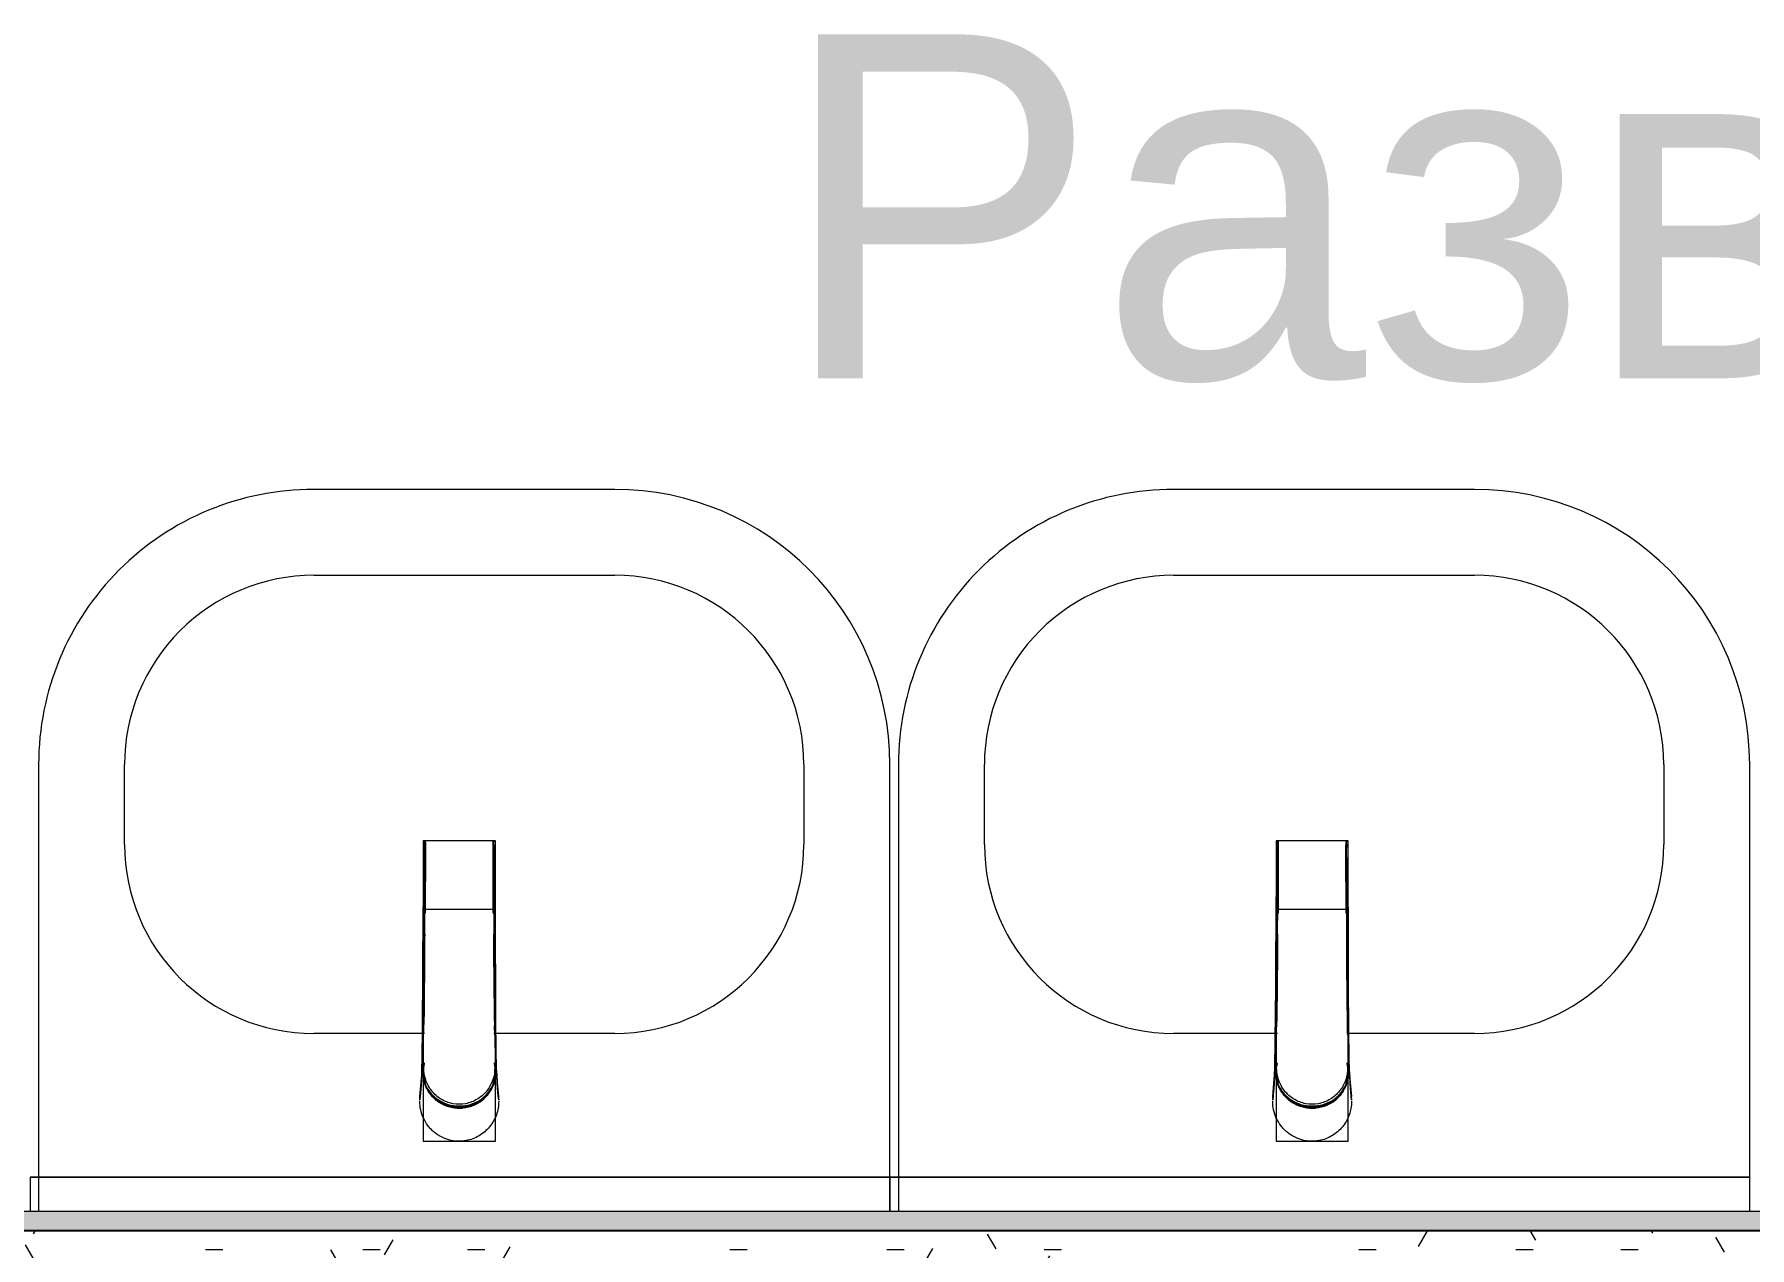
# Model space of a CAD drawing. Header units: millimetres. Extents: x 91786 to 132940, y -1987 to 10096.
# Drawn here: x 95912 to 96910, y 5640 to 6346 of the extents above; entities that cross this region are included whole.
import ezdxf

# ---------------------------------------------------------------- set-up
doc = ezdxf.new("R2010")
doc.units = ezdxf.units.MM
for name, color, linetype, lineweight in [('0-1', 7, 'Continuous', 9), ('G-ANNO-SYMB', 7, 'Continuous', 9), ('I-WALL', 7, 'Continuous', 9), ('P-SANR-FIXT', 7, 'Continuous', 9)]:
    doc.layers.add(name, color=color, linetype=linetype, lineweight=lineweight)
for name, color, linetype, lineweight, true_color in [('A-WALL-1', 7, 'Continuous', 25, 0x3c3c3c), ('A-WALL-FNSH-1', 7, 'Continuous', 13, 0x3c3c3c), ('I-FURN-4', 7, 'Continuous', 9, 0xf0f0f0)]:
    doc.layers.add(name, color=color, linetype=linetype, lineweight=lineweight, true_color=true_color)
doc.styles.add('Arial_1', font='arial.ttf', dxfattribs={"height": 200})

# ---------------------------------------------------------------- blocks, each defined once
blk = doc.blocks.new('зеркало круглое500д - 1_22а зеркало круглое d500-V4-План разверток пом_ 1_66_ Этаж 1')
at = {"layer": 'I-FURN-4'}
for p, q in [((-250, 0), (-250, -20)), ((250, -20), (250, 0)), ((-250, -20), (250, -20)), ((250, -20), (-250, -20))]:
    blk.add_line(p, q, dxfattribs=at)
blk = doc.blocks.new('Раковина Roca Debba 50x42 - гибкая подводка_ 640х550х165 PN6_3_ ХВ_ГВ накидная гайка BP DN15_ К-гл_кон_ П DN 50-V8-План разверток пом_ 1_66_ Этаж 1')
at = {"layer": 'P-SANR-FIXT'}
for p, q in [((-255, 0), (-255, -20)), ((240, -20), (240, 0)), ((-255, -20), (-255, -260)), ((240, -260), (240, -20)), ((-95, -103.56), (-20.68, -103.56)), ((19.55, -103.56), (80, -103.56)), ((-205, -260), (-205, -213.56)), ((190, -213.56), (190, -260)), ((80, -370), (-95, -370)), ((-95, -420), (80, -420))]:
    blk.add_line(p, q, dxfattribs=at)
for centre, radius, start, end in [((-95, -213.56), 110, 90, 180), ((80, -213.56), 110, 0, 90), ((-95, -260), 160, 180, 270), ((-95, -260), 110, 180, 270), ((80, -260), 160, 270, 0), ((80, -260), 110, 270, 0)]:
    blk.add_arc(centre, radius, start, end, dxfattribs=at)
blk = doc.blocks.new('Раковина Roca Debba 50x42 - гибкая подводка_ 640х550х165 PN6_3_ ХВ_ГВ накидная гайка BP DN15_ К-гл_кон_ П DN 50-V9-План разверток пом_ 1_66_ Этаж 1')
at = {"layer": 'P-SANR-FIXT'}
for p, q in [((-255, 0), (-255, -20)), ((240, -20), (240, 0)), ((-255, -20), (-255, -260)), ((240, -260), (240, -20)), ((-95, -103.56), (-24.71, -103.56)), ((15.52, -103.56), (80, -103.56)), ((-205, -260), (-205, -213.56)), ((190, -213.56), (190, -260)), ((80, -370), (-95, -370)), ((-95, -420), (80, -420))]:
    blk.add_line(p, q, dxfattribs=at)
for centre, radius, start, end in [((-95, -213.56), 110, 90, 180), ((80, -213.56), 110, 0, 90), ((-95, -260), 160, 180, 270), ((-95, -260), 110, 180, 270), ((80, -260), 160, 270, 0), ((80, -260), 110, 270, 0)]:
    blk.add_arc(centre, radius, start, end, dxfattribs=at)
blk = doc.blocks.new('смеситель для раковины - Default-V12-План разверток пом_ 1_66_ Этаж 1')
at = {"layer": '0-1'}
for p, q in [((19.75, 151.64), (-19.75, 151.64)), ((-20.34, 109.99), (-20.4, 97.39)), ((19.82, 111.85), (-19.82, 111.85)), ((20.41, 97.39), (20.35, 109.99)), ((-22.83, 3.02), (-21.83, 15.59)), ((-20.75, 17.22), (-20.75, 16.69)), ((20.75, 16.69), (20.75, 17.22))]:
    blk.add_line(p, q, dxfattribs=at)
at = {"layer": '0-1', "flags": 128}
for points in [[(-19.75, 151.64), (-19.99, 151.64), (-20.18, 151.6), (-20.33, 151.54), (-20.44, 151.46), (-20.53, 151.37), (-20.59, 151.29), (-20.64, 151.21), (-20.68, 151.14), (-20.7, 151.07), (-20.72, 151.01), (-20.73, 150.96), (-20.75, 150.87), (-20.78, 150.55), (-20.81, 149.73), (-20.83, 148.73), (-20.85, 147.7), (-20.86, 146.71), (-20.87, 145.34), (-21.08, 93.15)], [(19.75, 151.64), (20, 151.63), (20.2, 151.58), (20.36, 151.51), (20.47, 151.43), (20.56, 151.35), (20.62, 151.27), (20.67, 151.19), (20.7, 151.12), (20.73, 151.06), (20.74, 151.01), (20.76, 150.96), (20.76, 150.92), (20.75, 150.62)], [(-19.81, 111.85), (-19.9, 111.84), (-19.99, 111.81), (-20.06, 111.78), (-20.11, 111.75), (-20.2, 111.66), (-20.25, 111.59), (-20.28, 111.53), (-20.3, 111.48), (-20.31, 111.44), (-20.31, 111.42), (-20.32, 111.38), (-20.32, 111.29), (-20.33, 111.17), (-20.33, 111.02), (-20.34, 110.8), (-20.34, 110.61), (-20.34, 110.3), (-20.34, 109.99)], [(12.14, -0.14), (14.4, 1.67), (18.06, 6.12), (20.43, 11.54), (21.15, 17.17), (21.17, 36.18), (21.12, 56.03), (21.01, 111.36)], [(19.82, 111.85), (19.93, 111.83), (20.01, 111.81), (20.08, 111.77), (20.18, 111.7), (20.24, 111.62), (20.27, 111.56), (20.29, 111.51), (20.3, 111.47), (20.31, 111.44), (20.32, 111.42), (20.32, 111.34), (20.33, 111.14), (20.34, 110.95), (20.34, 110.74), (20.35, 110.37), (20.35, 109.99)], [(-18.89, 7.61), (-20.04, 10.3), (-20.77, 13.05), (-21.14, 18.56), (-21.11, 48.65), (-21.08, 93.15)], [(-21.83, 15.56), (-21.7, 19.73), (-21.59, 24.38), (-21.48, 30.76), (-21.4, 37.09), (-21.29, 49.37), (-21.19, 68.79), (-21.1, 88.01)], [(21.82, 15.59), (22.06, 11.21), (22.83, 3.02)]]:
    blk.add_lwpolyline(points, dxfattribs=at)
at = {"layer": 'P-SANR-FIXT'}
for p, q in [((21.01, 151.64), (-20.99, 151.64)), ((-20.99, 151.64), (-20.99, -23)), ((21.01, -23), (21.01, 151.64)), ((-19.68, 144.03), (-19.81, 111.68)), ((19.82, 111.68), (19.68, 144.03)), ((-20.42, 21.96), (-20.82, 19.82)), ((20.83, 19.82), (20.43, 21.96)), ((-20.98, 19.85), (-20.82, 19.82)), ((19.41, 12.86), (20.41, 11.12)), ((20.98, 19.85), (20.83, 19.82)), ((20.9, 18.53), (20.83, 19.82)), ((20.9, 18.38), (21.1, 18.44)), ((22.54, 4.96), (22.94, 0.86)), ((-0.59, -2.76), (0.58, -2.76)), ((-20.99, -23), (21.01, -23))]:
    blk.add_line(p, q, dxfattribs=at)
at = {"layer": 'P-SANR-FIXT', "flags": 128}
for points in [[(-21.11, 16.92), (-21.1, 42.16), (-20.99, 67.56), (-20.78, 118.35), (-20.68, 143.74), (-20.7, 149.39), (-20.8, 150.16), (-20.87, 145.27), (-20.89, 138.92), (-21.1, 88.09)], [(21.11, 88.09), (20.9, 138.92), (20.87, 145.27), (20.8, 150.16), (20.71, 149.39), (20.68, 143.74), (20.79, 118.35), (21, 67.56), (21.1, 42.16), (21.12, 16.92)], [(-20.1, 88.13), (-20.06, 99.55), (-20.01, 110.98), (-19.96, 122.4), (-19.92, 133.82), (-19.87, 145.25)], [(19.87, 145.25), (19.9, 138.9), (19.92, 132.55), (19.95, 126.21), (19.98, 119.86), (20, 113.52), (20.03, 107.17), (20.05, 100.82), (20.08, 94.48), (20.11, 88.13)], [(-21.09, 18.58), (-21.08, 18.58), (-21.07, 18.58), (-21.04, 18.57), (-21.01, 18.56), (-20.98, 18.53), (-20.94, 18.5), (-20.89, 18.48)], [(-21.09, 18.44), (-21.09, 18.03), (-21.09, 17.61), (-21.08, 17.2), (-21.08, 16.78), (-21.08, 16.37)], [(-20.82, 19.82), (-20.86, 19.17), (-20.89, 18.53)], [(21.08, 16.37), (21.08, 16.78), (21.09, 17.2), (21.09, 17.61), (21.09, 18.03), (21.1, 18.44)], [(22.94, 0.86), (22.72, 3.2), (22.5, 5.56), (22.28, 7.91), (22.06, 10.76), (21.84, 15.17)], [(-15.91, 4.11), (-13.11, 1.63), (-9.8, -0.36), (-6.06, -1.76), (-2.05, -2.49), (2.05, -2.49), (6.06, -1.76), (9.8, -0.36), (11.15, 0.35)], [(11.47, 0.54), (13.12, 1.63), (15.91, 4.11)], [(0.57, -3.91), (0.35, -3.92), (0.12, -3.92), (-0.11, -3.92), (-0.35, -3.92), (-0.57, -3.91)]]:
    blk.add_lwpolyline(points, dxfattribs=at)
at = {"layer": 'P-SANR-FIXT'}
for centre, major_axis, ratio, start_param, end_param in [((-19.79, 109.7), (-0.5, 0.002), 0.095846, 0.017294, 1.571164), ((19.8, 109.7), (0.5, 0.002), 0.095848, 4.711795, 6.265892), ((0, 17.22), (20.75, 0), 0.98634, 3.063722, 3.141593), ((0, 17.22), (20.75, 0), 0.98634, 3.141593, 3.441377), ((0, 16.69), (20.75, 0), 0.98634, 3.141593, 3.372062), ((0, 17.22), (-20.75, 0), 0.98634, 2.841808, 3.141593), ((0, 16.69), (20.75, 0), 0.98634, 6.052716, 6.283185), ((0, 17.22), (20.75, 0), 0.98634, 0, 0.077871), ((0, 16.69), (20.75, 0), 0.98634, 3.571127, 3.769911), ((0, 17.22), (20.75, 0), 0.98634, 3.613983, 5.358408), ((0, 16.69), (20.75, 0), 0.98634, 3.994763, 4.083653), ((0, 16.69), (20.75, 0), 0.98634, 5.376246, 5.846752), ((0, 17.22), (20.75, 0), 0.98634, 5.499139, 5.804813), ((0, 16.69), (20.75, 0), 0.98634, 4.276566, 4.807479), ((0, 16.69), (20.75, 0), 0.98634, 4.9338, 5.10736)]:
    blk.add_ellipse(centre, major_axis=major_axis, ratio=ratio, start_param=start_param, end_param=end_param, dxfattribs=at)
for points, knots in [([(-19.87, 145.25), (-19.87, 145.98), (-19.86, 147.42), (-19.84, 149.31), (-19.81, 150.73), (-19.78, 151.49), (-19.76, 151.64), (-19.75, 151.64)], [0, 0, 0, 0, 0.1, 0.2, 0.3, 0.4, 0.4725859, 0.4725859, 0.4725859, 0.4725859]), ([(-19.75, 151.64), (-19.75, 151.64), (-19.74, 151.6), (-19.71, 151.19), (-19.7, 150.02), (-19.68, 148.31), (-19.68, 146.25), (-19.68, 144.76), (-19.68, 144.03)], [0.4728347, 0.4728347, 0.4728347, 0.4728347, 0.5, 0.6, 0.7, 0.8, 0.9, 1, 1, 1, 1]), ([(19.68, 144.03), (19.68, 144.76), (19.68, 146.25), (19.69, 148.31), (19.7, 150.02), (19.71, 151.19), (19.73, 151.6), (19.75, 151.64), (19.75, 151.64)], [0, 0, 0, 0, 0.1, 0.2, 0.3, 0.4, 0.5, 0.5274121, 0.5274121, 0.5274121, 0.5274121]), ([(19.75, 151.64), (19.76, 151.64), (19.77, 151.49), (19.81, 150.73), (19.84, 149.31), (19.86, 147.42), (19.87, 145.98), (19.87, 145.25)], [0.5275209, 0.5275209, 0.5275209, 0.5275209, 0.6, 0.7, 0.8, 0.9, 1, 1, 1, 1]), ([(-19.82, 111.84), (-19.81, 111.84), (-19.8, 111.7), (-19.79, 110.93), (-19.79, 110.07), (-19.79, 109.65)], [0.4695548, 0.4695548, 0.4695548, 0.4695548, 0.6, 0.8, 1, 1, 1, 1]), ([(19.8, 109.65), (19.79, 110.07), (19.79, 110.93), (19.8, 111.7), (19.81, 111.84), (19.82, 111.84)], [0, 0, 0, 0, 0.2, 0.4, 0.5304748, 0.5304748, 0.5304748, 0.5304748]), ([(-20.4, 97.39), (-20.43, 91.15), (-20.48, 81.85), (-20.57, 69.67), (-20.65, 59.98), (-20.72, 52.6), (-20.78, 47.39), (-20.81, 45.24), (-20.83, 43.53), (-20.85, 41.84), (-20.88, 39.76), (-20.91, 37.68), (-20.93, 36.21), (-20.94, 35.36), (-20.96, 34.1), (-20.98, 32.64), (-21, 30.96), (-21.02, 29.67), (-21.03, 28.58), (-21.04, 27.69), (-21.04, 26.78), (-21.05, 25.64), (-21.07, 22.85), (-21.09, 20.44), (-21.09, 18.44)], [0, 0, 0, 0, 0.222222, 0.333333, 0.444444, 0.583333, 0.618056, 0.652778, 0.670139, 0.6875, 0.722222, 0.756944, 0.774306, 0.782986, 0.791667, 0.826389, 0.84375, 0.861111, 0.878472, 0.887153, 0.895833, 0.913194, 0.930556, 1, 1, 1, 1]), ([(-20.53, 43.61), (-20.51, 44.1), (-20.49, 44.9), (-20.46, 45.88), (-20.44, 46.54), (-20.4, 47.05), (-20.37, 47.55), (-20.34, 48.21), (-20.29, 49.32), (-20.26, 50.84), (-20.27, 52.69), (-20.28, 54.77), (-20.25, 57.12), (-20.2, 60.47), (-20.11, 67), (-20.02, 78.44), (-19.92, 90.5), (-19.9, 97.43)], [0.3665203, 0.3665203, 0.3665203, 0.3665203, 0.3928571, 0.4107143, 0.4196429, 0.4285714, 0.4375, 0.4464286, 0.4642857, 0.5, 0.5357143, 0.5714286, 0.6071429, 0.6428571, 0.7142857, 0.8571429, 1, 1, 1, 1]), ([(19.91, 97.43), (19.92, 90.5), (20.03, 78.43), (20.12, 66.89), (20.21, 60.34), (20.25, 56.99), (20.28, 54.63), (20.28, 52.56), (20.29, 50.71), (20.32, 49.19), (20.36, 48.08), (20.39, 47.43), (20.41, 46.92), (20.43, 46.42), (20.44, 45.76), (20.43, 44.62), (20.38, 43.01), (20.4, 41.31), (20.48, 40.01), (20.54, 39.24), (20.57, 38.84), (20.59, 38.64)], [0, 0, 0, 0, 0.1428571, 0.2857143, 0.3571429, 0.3928571, 0.4285714, 0.4642857, 0.5, 0.5357143, 0.5535714, 0.5625, 0.5714286, 0.5803571, 0.5892857, 0.6071429, 0.6428571, 0.6785714, 0.6964286, 0.7053571, 0.7142857, 0.7142857, 0.7142857, 0.7142857]), ([(21.1, 18.44), (21.1, 19.24), (21.09, 20.82), (21.08, 23.12), (21.06, 25), (21.05, 26.47), (21.04, 27.56), (21.03, 28.63), (21.02, 30.02), (20.99, 31.72), (20.97, 33.39), (20.95, 34.57), (20.95, 35.24), (20.94, 35.75), (20.93, 36.25), (20.92, 36.92), (20.91, 38.1), (20.89, 39.76), (20.86, 41.43), (20.85, 42.77), (20.83, 44.13), (20.81, 45.84), (20.77, 48.6), (20.72, 53.5), (20.64, 60.73), (20.58, 68.92), (20.52, 76.52), (20.46, 85.73), (20.43, 92.71), (20.41, 97.39)], [0, 0, 0, 0, 0.027778, 0.055556, 0.083333, 0.097222, 0.111111, 0.125, 0.138889, 0.166667, 0.194444, 0.208333, 0.215278, 0.222222, 0.229167, 0.236111, 0.25, 0.277778, 0.305556, 0.319444, 0.333333, 0.361111, 0.388889, 0.444444, 0.555556, 0.666667, 0.75, 0.833333, 1, 1, 1, 1]), ([(-21.1, 88.09), (-21.11, 85.73), (-21.12, 82.19), (-21.14, 77.47), (-21.16, 73.93), (-21.17, 70.39), (-21.18, 66.83), (-21.2, 63.88), (-21.21, 61.54), (-21.22, 59.78), (-21.23, 58.03), (-21.24, 55.69), (-21.26, 52.78), (-21.28, 49.31), (-21.31, 45.95), (-21.34, 42.65), (-21.37, 39.38), (-21.4, 36.21), (-21.45, 32.23), (-21.53, 27.55), (-21.65, 20.91), (-21.76, 17.18), (-21.84, 15.17)], [0, 0, 0, 0, 0.083333, 0.125, 0.166667, 0.208333, 0.25, 0.291667, 0.3125, 0.333333, 0.354167, 0.375, 0.416667, 0.458333, 0.5, 0.541667, 0.583333, 0.625, 0.666667, 0.75, 0.833333, 1, 1, 1, 1]), ([(20.1, 88.13), (20.15, 88.21), (20.24, 88.29), (20.38, 88.23), (20.49, 88.04), (20.59, 87.78), (20.68, 87.52), (20.75, 87.28), (20.82, 87.1), (20.88, 86.96), (20.92, 86.81), (20.94, 86.74)], [0, 0, 0, 0, 0.1, 0.19375, 0.25, 0.3, 0.35, 0.4, 0.45, 0.525, 0.575, 0.575, 0.575, 0.575]), ([(21.84, 15.17), (21.79, 16.45), (21.7, 19.44), (21.59, 24.24), (21.52, 28.21), (21.48, 30.59), (21.46, 32.41), (21.43, 34.13), (21.41, 35.81), (21.39, 37.32), (21.38, 38.67), (21.37, 39.8), (21.36, 40.97), (21.34, 42.56), (21.32, 44.65), (21.3, 47.53), (21.27, 50.91), (21.25, 55.13), (21.22, 59.99), (21.2, 65.07), (21.18, 69.92), (21.16, 74.48), (21.13, 80.6), (21.12, 85.1), (21.11, 88.09)], [0, 0, 0, 0, 0.142857, 0.285714, 0.357143, 0.392857, 0.428571, 0.464286, 0.5, 0.535714, 0.553571, 0.571429, 0.589286, 0.607143, 0.642857, 0.678571, 0.714286, 0.75, 0.785714, 0.821429, 0.857143, 0.892857, 0.928571, 1, 1, 1, 1]), ([(-20.98, 19.85), (-20.97, 20.55), (-20.95, 21.92), (-20.9, 23.94), (-20.88, 25.63), (-20.87, 26.85), (-20.87, 27.56), (-20.87, 28.1), (-20.88, 28.66), (-20.9, 29.44), (-20.96, 30.88), (-21.05, 33.14), (-21.04, 35.54), (-20.95, 37.4), (-20.86, 38.48), (-20.79, 39.28), (-20.72, 40.07), (-20.67, 40.72), (-20.64, 41.17), (-20.64, 41.25)], [0, 0, 0, 0, 0.0357143, 0.0714286, 0.1071429, 0.125, 0.1339286, 0.1428571, 0.1517857, 0.1607143, 0.1785714, 0.2142857, 0.25, 0.2678571, 0.2857143, 0.2946429, 0.3035714, 0.3214286, 0.3257253, 0.3257253, 0.3257253, 0.3257253]), ([(20.89, 33.88), (20.9, 33.64), (20.92, 32.46), (20.91, 30.87), (20.88, 29.22), (20.87, 28.26), (20.88, 27.54), (20.89, 26.83), (20.9, 25.61), (20.93, 23.91), (20.96, 21.9), (20.98, 20.54), (20.98, 19.85)], [0.7766981, 0.7766981, 0.7766981, 0.7766981, 0.7857143, 0.8214286, 0.8392857, 0.8571429, 0.8660714, 0.875, 0.8928571, 0.9285714, 0.9642857, 1, 1, 1, 1]), ([(-21.84, 15.17), (-21.9, 13.9), (-21.99, 12.13), (-22.11, 10.1), (-22.2, 8.71), (-22.29, 7.55), (-22.38, 6.59), (-22.48, 5.72), (-22.57, 4.79), (-22.66, 3.79), (-22.78, 2.49), (-22.87, 1.51), (-22.93, 0.86)], [0, 0, 0, 0, 0.166667, 0.25, 0.333333, 0.416667, 0.5, 0.583333, 0.666667, 0.75, 0.833333, 1, 1, 1, 1]), ([(-0.57, -3.91), (-1.64, -3.88), (-3.79, -3.66), (-6.99, -2.84), (-10, -1.54), (-12.76, 0.19), (-15.19, 2.33), (-17.27, 4.8), (-18.68, 7.09), (-19.58, 9.05), (-20.14, 10.57), (-20.58, 12.14), (-21, 14.26), (-21.12, 15.87), (-21.11, 16.92)], [0, 0, 0, 0, 0.1, 0.2, 0.3, 0.4, 0.5, 0.6, 0.7, 0.75, 0.8, 0.85, 0.9, 1, 1, 1, 1]), ([(-20.98, 19.85), (-21.01, 19.71), (-21.04, 19.49), (-21.07, 19.2), (-21.08, 18.92), (-21.09, 18.7), (-21.09, 18.56)], [0, 0, 0, 0, 0.333333, 0.5, 0.666667, 1, 1, 1, 1]), ([(-21.08, 16.37), (-21.06, 14.26), (-20.45, 11.07), (-18.75, 7.65), (-17.51, 5.81), (-16.45, 4.49), (-15.24, 3.24), (-13.91, 2.08), (-12.46, 1.02), (-10.9, 0.08), (-9.25, -0.75), (-6.91, -1.67), (-3.84, -2.45), (0, -2.77), (3.84, -2.45), (6.92, -1.67), (8.96, -0.86), (10.08, -0.33), (10.89, 0.09), (11.68, 0.55), (12.69, 1.18), (13.89, 2.04), (14.99, 2.99), (15.83, 3.83), (16.43, 4.49), (17.01, 5.2), (17.75, 6.22), (18.59, 7.58), (19.28, 8.99), (19.68, 9.94), (19.88, 10.47), (20.02, 10.86), (20.16, 11.24), (20.32, 11.74), (20.57, 12.6), (20.83, 13.79), (21.02, 15.14), (21.07, 15.97), (21.08, 16.37)], [0, 0, 0, 0, 0.111111, 0.166667, 0.194444, 0.222222, 0.25, 0.277778, 0.305556, 0.333333, 0.361111, 0.388889, 0.444444, 0.5, 0.555556, 0.611111, 0.638889, 0.652778, 0.666667, 0.680556, 0.694444, 0.722222, 0.75, 0.763889, 0.777778, 0.791667, 0.805556, 0.833333, 0.861111, 0.875, 0.881944, 0.888889, 0.895833, 0.902778, 0.916667, 0.944444, 0.972222, 1, 1, 1, 1]), ([(-20.79, 14.62), (-20.74, 14.12), (-20.56, 12.86), (-20.22, 11.62), (-19.97, 10.89)], [0, 0, 0, 0, 0.4, 1, 1, 1, 1]), ([(-19.97, 10.89), (-19.61, 9.8), (-18.54, 7.41), (-16.95, 5.23), (-15.91, 4.11)], [0, 0, 0, 0, 0.444444, 1, 1, 1, 1]), ([(21.11, 16.92), (21.11, 15.87), (20.95, 13.73), (20.2, 10.56), (18.96, 7.55), (16.7, 3.87), (12.93, 0.01), (7.07, -3.08), (2.7, -3.85), (0.57, -3.91)], [0, 0, 0, 0, 0.1, 0.2, 0.3, 0.4, 0.6, 0.8, 1, 1, 1, 1]), ([(15.91, 4.11), (16.75, 5.01), (18.4, 7.16), (19.52, 9.53), (19.98, 10.88)], [0, 0, 0, 0, 0.444444, 1, 1, 1, 1]), ([(19.98, 10.88), (20.16, 11.43), (20.52, 12.66), (20.72, 13.92), (20.79, 14.62)], [0, 0, 0, 0, 0.444444, 1, 1, 1, 1]), ([(4.01, -22.64), (3.19, -22.79), (1.54, -22.99), (-1.88, -23.03), (-5.96, -22.39), (-10, -20.8), (-12.81, -19.1), (-14.83, -17.55), (-16.68, -15.79), (-18.8, -13.28), (-21.89, -8.06), (-22.92, -3.23), (-22.94, 0.26)], [0.4444444, 0.4444444, 0.4444444, 0.4444444, 0.4791667, 0.5138889, 0.5833333, 0.6527778, 0.6875, 0.7222222, 0.7569444, 0.7916667, 0.8611111, 1, 1, 1, 1]), ([(22.94, 0.26), (22.92, -2.53), (22.27, -6.44), (20, -11.37), (17.73, -14.71), (14.88, -17.59), (11.61, -19.96), (7.94, -21.67), (5.33, -22.4), (4.01, -22.64)], [0, 0, 0, 0, 0.1111111, 0.1666667, 0.2222222, 0.2777778, 0.3333333, 0.3888889, 0.4444444, 0.4444444, 0.4444444, 0.4444444]), ([(-0.58, -3.91), (-0.57, -3.88), (-0.56, -3.75), (-0.56, -3.45), (-0.56, -3.14), (-0.58, -2.9), (-0.59, -2.76)], [0, 0, 0, 0, 0.363636, 0.545455, 0.727273, 1, 1, 1, 1]), ([(0.58, -3.91), (0.6, -3.88), (0.62, -3.75), (0.62, -3.45), (0.61, -3.14), (0.6, -2.9), (0.58, -2.76)], [0, 0, 0, 0, 0.363636, 0.545455, 0.727273, 1, 1, 1, 1])]:
    blk.add_open_spline(points, degree=3, knots=knots, dxfattribs=at)
for points in [[(-19.82, 111.8), (-19.82, 111.83), (-19.82, 111.85), (-19.82, 111.84)], [(19.82, 111.84), (19.82, 111.85), (19.82, 111.83), (19.82, 111.8)], [(-20.1, 88.13), (-20.37, 88.17), (-20.62, 88.18), (-20.81, 88.18)], [(-20.05, 85.73), (-20.07, 86.53), (-20.09, 87.33), (-20.1, 88.13)], [(20.11, 88.13), (20.1, 87.34), (20.08, 86.54), (20.05, 85.74)], [(-21.22, 19.52), (-20.96, 20.47), (-20.63, 21.4), (-20.22, 22.31)], [(-20.44, 22.54), (-20.68, 21.66), (-20.86, 20.76), (-20.98, 19.85)], [(20.22, 22.31), (21.23, 20.06), (21.8, 17.63), (21.84, 15.17)], [(20.98, 19.85), (20.86, 20.76), (20.68, 21.66), (20.44, 22.53)], [(-21.84, 15.17), (-21.82, 16.36), (-21.68, 17.55), (-21.42, 18.71)], [(-20.89, 18.38), (-20.99, 18.37), (-21.09, 18.42), (-21.09, 18.48)], [(-20.89, 18.33), (-20.88, 17.71), (-20.88, 16.47), (-20.84, 15.24), (-20.79, 14.62)], [(20.71, 19.9), (20.72, 17.45), (19.91, 12.55), (16.34, 6.01), (10.74, 1.06), (3.75, -1.63), (-3.75, -1.63), (-10.74, 1.06), (-16.34, 6.01), (-19.91, 12.55), (-20.71, 17.45), (-20.7, 19.9)], [(-20.42, 11.11), (-20.11, 11.71), (-19.78, 12.29), (-19.42, 12.86)], [(20.79, 14.62), (20.85, 15.25), (20.89, 16.5), (20.88, 17.75), (20.9, 18.38)], [(21.1, 18.54), (21.09, 18.52), (21, 18.51), (20.9, 18.53)], [(21.1, 18.49), (21.1, 18.56), (21.09, 18.72), (21.09, 18.94), (21.07, 19.17), (21.06, 19.4), (21.03, 19.63), (21, 19.78), (20.99, 19.85)], [(-22.93, 0.86), (-22.94, 2.22), (-22.81, 3.58), (-22.56, 4.92)], [(-3.04, -2.55), (-2.24, -2.67), (-1.42, -2.74), (-0.59, -2.76)]]:
    blk.add_open_spline(points, degree=3, dxfattribs=at)
blk = doc.blocks.new('смеситель для раковины - Default-V13-План разверток пом_ 1_66_ Этаж 1')
at = {"layer": '0-1'}
for p, q in [((19.75, 151.64), (-19.75, 151.64)), ((-20.34, 109.99), (-20.4, 97.39)), ((19.82, 111.85), (-19.82, 111.85)), ((20.41, 97.39), (20.35, 109.99)), ((-22.83, 3.02), (-21.83, 15.59)), ((-20.75, 17.22), (-20.75, 16.69)), ((20.75, 16.69), (20.75, 17.22))]:
    blk.add_line(p, q, dxfattribs=at)
at = {"layer": '0-1', "flags": 128}
for points in [[(-19.75, 151.64), (-19.99, 151.64), (-20.18, 151.6), (-20.33, 151.54), (-20.44, 151.46), (-20.53, 151.37), (-20.59, 151.29), (-20.64, 151.21), (-20.68, 151.14), (-20.7, 151.07), (-20.72, 151.01), (-20.73, 150.96), (-20.75, 150.87), (-20.78, 150.55), (-20.81, 149.73), (-20.83, 148.73), (-20.85, 147.7), (-20.86, 146.71), (-20.87, 145.34), (-21.08, 93.15)], [(19.75, 151.64), (20, 151.63), (20.2, 151.58), (20.36, 151.51), (20.47, 151.43), (20.56, 151.35), (20.62, 151.27), (20.67, 151.19), (20.7, 151.12), (20.73, 151.06), (20.74, 151.01), (20.76, 150.96), (20.76, 150.92), (20.75, 150.62)], [(-19.81, 111.85), (-19.9, 111.84), (-19.99, 111.81), (-20.06, 111.78), (-20.11, 111.75), (-20.2, 111.66), (-20.25, 111.59), (-20.28, 111.53), (-20.3, 111.48), (-20.31, 111.44), (-20.31, 111.42), (-20.32, 111.38), (-20.32, 111.29), (-20.33, 111.17), (-20.33, 111.02), (-20.34, 110.8), (-20.34, 110.61), (-20.34, 110.3), (-20.34, 109.99)], [(12.14, -0.14), (14.4, 1.67), (18.06, 6.12), (20.43, 11.54), (21.15, 17.17), (21.17, 36.18), (21.12, 56.03), (21.01, 111.36)], [(19.82, 111.85), (19.93, 111.83), (20.01, 111.81), (20.08, 111.77), (20.18, 111.7), (20.24, 111.62), (20.27, 111.56), (20.29, 111.51), (20.3, 111.47), (20.31, 111.44), (20.32, 111.42), (20.32, 111.34), (20.33, 111.14), (20.34, 110.95), (20.34, 110.74), (20.35, 110.37), (20.35, 109.99)], [(-18.89, 7.61), (-20.04, 10.3), (-20.77, 13.05), (-21.14, 18.56), (-21.11, 48.65), (-21.08, 93.15)], [(-21.83, 15.56), (-21.7, 19.73), (-21.59, 24.38), (-21.48, 30.76), (-21.4, 37.09), (-21.29, 49.37), (-21.19, 68.79), (-21.1, 88.01)], [(21.82, 15.59), (22.06, 11.21), (22.83, 3.02)]]:
    blk.add_lwpolyline(points, dxfattribs=at)
at = {"layer": 'P-SANR-FIXT'}
for p, q in [((21.01, 151.64), (-20.99, 151.64)), ((-20.99, 151.64), (-20.99, -23)), ((21.01, -23), (21.01, 151.64)), ((-19.68, 144.03), (-19.81, 111.68)), ((19.82, 111.68), (19.68, 144.03)), ((-20.42, 21.96), (-20.82, 19.82)), ((20.83, 19.82), (20.43, 21.96)), ((-20.98, 19.85), (-20.82, 19.82)), ((19.41, 12.86), (20.41, 11.12)), ((20.98, 19.85), (20.83, 19.82)), ((20.9, 18.53), (20.83, 19.82)), ((20.9, 18.38), (21.1, 18.44)), ((22.54, 4.96), (22.94, 0.86)), ((-0.59, -2.76), (0.58, -2.76)), ((-20.99, -23), (21.01, -23))]:
    blk.add_line(p, q, dxfattribs=at)
at = {"layer": 'P-SANR-FIXT', "flags": 128}
for points in [[(-21.11, 16.92), (-21.1, 42.16), (-20.99, 67.56), (-20.78, 118.35), (-20.68, 143.74), (-20.7, 149.39), (-20.8, 150.16), (-20.87, 145.27), (-20.89, 138.92), (-21.1, 88.09)], [(21.11, 88.09), (20.9, 138.92), (20.87, 145.27), (20.8, 150.16), (20.71, 149.39), (20.68, 143.74), (20.79, 118.35), (21, 67.56), (21.1, 42.16), (21.12, 16.92)], [(-20.1, 88.13), (-20.06, 99.55), (-20.01, 110.98), (-19.96, 122.4), (-19.92, 133.82), (-19.87, 145.25)], [(19.87, 145.25), (19.9, 138.9), (19.92, 132.55), (19.95, 126.21), (19.98, 119.86), (20, 113.52), (20.03, 107.17), (20.05, 100.82), (20.08, 94.48), (20.11, 88.13)], [(-21.09, 18.58), (-21.08, 18.58), (-21.07, 18.58), (-21.04, 18.57), (-21.01, 18.56), (-20.98, 18.53), (-20.94, 18.5), (-20.89, 18.48)], [(-21.09, 18.44), (-21.09, 18.03), (-21.09, 17.61), (-21.08, 17.2), (-21.08, 16.78), (-21.08, 16.37)], [(-20.82, 19.82), (-20.86, 19.17), (-20.89, 18.53)], [(21.08, 16.37), (21.08, 16.78), (21.09, 17.2), (21.09, 17.61), (21.09, 18.03), (21.1, 18.44)], [(22.94, 0.86), (22.72, 3.2), (22.5, 5.56), (22.28, 7.91), (22.06, 10.76), (21.84, 15.17)], [(-15.91, 4.11), (-13.11, 1.63), (-9.8, -0.36), (-6.06, -1.76), (-2.05, -2.49), (2.05, -2.49), (6.06, -1.76), (9.8, -0.36), (11.15, 0.35)], [(11.47, 0.54), (13.12, 1.63), (15.91, 4.11)], [(0.57, -3.91), (0.35, -3.92), (0.12, -3.92), (-0.11, -3.92), (-0.35, -3.92), (-0.57, -3.91)]]:
    blk.add_lwpolyline(points, dxfattribs=at)
at = {"layer": 'P-SANR-FIXT'}
for centre, major_axis, ratio, start_param, end_param in [((-19.79, 109.7), (-0.5, 0.002), 0.095846, 0.017294, 1.571164), ((19.8, 109.7), (0.5, 0.002), 0.095848, 4.711795, 6.265892), ((0, 17.22), (20.75, 0), 0.98634, 3.063722, 3.141593), ((0, 17.22), (20.75, 0), 0.98634, 3.141593, 3.441377), ((0, 16.69), (20.75, 0), 0.98634, 3.141593, 3.372062), ((0, 17.22), (-20.75, 0), 0.98634, 2.841808, 3.141593), ((0, 16.69), (20.75, 0), 0.98634, 6.052716, 6.283185), ((0, 17.22), (20.75, 0), 0.98634, 0, 0.077871), ((0, 16.69), (20.75, 0), 0.98634, 3.571127, 3.769911), ((0, 17.22), (20.75, 0), 0.98634, 3.658938, 5.358408), ((0, 16.69), (20.75, 0), 0.98634, 3.994763, 4.083653), ((0, 16.69), (20.75, 0), 0.98634, 5.376246, 5.846752), ((0, 17.22), (20.75, 0), 0.98634, 5.499139, 5.804813), ((0, 16.69), (20.75, 0), 0.98634, 4.276566, 4.807479), ((0, 16.69), (20.75, 0), 0.98634, 4.9338, 5.10736)]:
    blk.add_ellipse(centre, major_axis=major_axis, ratio=ratio, start_param=start_param, end_param=end_param, dxfattribs=at)
for points, knots in [([(-19.87, 145.25), (-19.87, 145.98), (-19.86, 147.42), (-19.84, 149.31), (-19.81, 150.73), (-19.78, 151.49), (-19.76, 151.64), (-19.75, 151.64)], [0, 0, 0, 0, 0.1, 0.2, 0.3, 0.4, 0.4725859, 0.4725859, 0.4725859, 0.4725859]), ([(-19.75, 151.64), (-19.75, 151.64), (-19.74, 151.6), (-19.71, 151.19), (-19.7, 150.02), (-19.68, 148.31), (-19.68, 146.25), (-19.68, 144.76), (-19.68, 144.03)], [0.4728347, 0.4728347, 0.4728347, 0.4728347, 0.5, 0.6, 0.7, 0.8, 0.9, 1, 1, 1, 1]), ([(19.68, 144.03), (19.68, 144.76), (19.68, 146.25), (19.69, 148.31), (19.7, 150.02), (19.71, 151.19), (19.73, 151.6), (19.75, 151.64), (19.75, 151.64)], [0, 0, 0, 0, 0.1, 0.2, 0.3, 0.4, 0.5, 0.5274121, 0.5274121, 0.5274121, 0.5274121]), ([(19.75, 151.64), (19.76, 151.64), (19.77, 151.49), (19.81, 150.73), (19.84, 149.31), (19.86, 147.42), (19.87, 145.98), (19.87, 145.25)], [0.5275209, 0.5275209, 0.5275209, 0.5275209, 0.6, 0.7, 0.8, 0.9, 1, 1, 1, 1]), ([(-19.82, 111.84), (-19.81, 111.84), (-19.8, 111.7), (-19.79, 110.93), (-19.79, 110.07), (-19.79, 109.65)], [0.4695548, 0.4695548, 0.4695548, 0.4695548, 0.6, 0.8, 1, 1, 1, 1]), ([(19.8, 109.65), (19.79, 110.07), (19.79, 110.93), (19.8, 111.7), (19.81, 111.84), (19.82, 111.84)], [0, 0, 0, 0, 0.2, 0.4, 0.5304748, 0.5304748, 0.5304748, 0.5304748]), ([(-20.4, 97.39), (-20.43, 91.15), (-20.48, 81.85), (-20.57, 69.67), (-20.65, 59.98), (-20.72, 52.6), (-20.78, 47.39), (-20.81, 45.24), (-20.83, 43.53), (-20.85, 41.84), (-20.88, 39.76), (-20.91, 37.68), (-20.93, 36.21), (-20.94, 35.36), (-20.96, 34.1), (-20.98, 32.64), (-21, 30.96), (-21.02, 29.67), (-21.03, 28.58), (-21.04, 27.69), (-21.04, 26.78), (-21.05, 25.64), (-21.07, 22.85), (-21.09, 20.44), (-21.09, 18.44)], [0, 0, 0, 0, 0.222222, 0.333333, 0.444444, 0.583333, 0.618056, 0.652778, 0.670139, 0.6875, 0.722222, 0.756944, 0.774306, 0.782986, 0.791667, 0.826389, 0.84375, 0.861111, 0.878472, 0.887153, 0.895833, 0.913194, 0.930556, 1, 1, 1, 1]), ([(-20.53, 43.61), (-20.51, 44.1), (-20.49, 44.9), (-20.46, 45.88), (-20.44, 46.54), (-20.4, 47.05), (-20.37, 47.55), (-20.34, 48.21), (-20.29, 49.32), (-20.26, 50.84), (-20.27, 52.69), (-20.28, 54.77), (-20.25, 57.12), (-20.2, 60.47), (-20.11, 67), (-20.02, 78.44), (-19.92, 90.5), (-19.9, 97.43)], [0.3665203, 0.3665203, 0.3665203, 0.3665203, 0.3928571, 0.4107143, 0.4196429, 0.4285714, 0.4375, 0.4464286, 0.4642857, 0.5, 0.5357143, 0.5714286, 0.6071429, 0.6428571, 0.7142857, 0.8571429, 1, 1, 1, 1]), ([(19.91, 97.43), (19.92, 90.5), (20.03, 78.43), (20.12, 66.89), (20.21, 60.34), (20.25, 56.99), (20.28, 54.63), (20.28, 52.56), (20.29, 50.71), (20.32, 49.19), (20.36, 48.08), (20.39, 47.43), (20.41, 46.92), (20.43, 46.42), (20.44, 45.76), (20.43, 44.62), (20.38, 43.01), (20.4, 41.31), (20.48, 40.01), (20.54, 39.24), (20.57, 38.84), (20.59, 38.64)], [0, 0, 0, 0, 0.1428571, 0.2857143, 0.3571429, 0.3928571, 0.4285714, 0.4642857, 0.5, 0.5357143, 0.5535714, 0.5625, 0.5714286, 0.5803571, 0.5892857, 0.6071429, 0.6428571, 0.6785714, 0.6964286, 0.7053571, 0.7142857, 0.7142857, 0.7142857, 0.7142857]), ([(21.1, 18.44), (21.1, 19.24), (21.09, 20.82), (21.08, 23.12), (21.06, 25), (21.05, 26.47), (21.04, 27.56), (21.03, 28.63), (21.02, 30.02), (20.99, 31.72), (20.97, 33.39), (20.95, 34.57), (20.95, 35.24), (20.94, 35.75), (20.93, 36.25), (20.92, 36.92), (20.91, 38.1), (20.89, 39.76), (20.86, 41.43), (20.85, 42.77), (20.83, 44.13), (20.81, 45.84), (20.77, 48.6), (20.72, 53.5), (20.64, 60.73), (20.58, 68.92), (20.52, 76.52), (20.46, 85.73), (20.43, 92.71), (20.41, 97.39)], [0, 0, 0, 0, 0.027778, 0.055556, 0.083333, 0.097222, 0.111111, 0.125, 0.138889, 0.166667, 0.194444, 0.208333, 0.215278, 0.222222, 0.229167, 0.236111, 0.25, 0.277778, 0.305556, 0.319444, 0.333333, 0.361111, 0.388889, 0.444444, 0.555556, 0.666667, 0.75, 0.833333, 1, 1, 1, 1]), ([(-21.1, 88.09), (-21.11, 85.73), (-21.12, 82.19), (-21.14, 77.47), (-21.16, 73.93), (-21.17, 70.39), (-21.18, 66.83), (-21.2, 63.88), (-21.21, 61.54), (-21.22, 59.78), (-21.23, 58.03), (-21.24, 55.69), (-21.26, 52.78), (-21.28, 49.31), (-21.31, 45.95), (-21.34, 42.65), (-21.37, 39.38), (-21.4, 36.21), (-21.45, 32.23), (-21.53, 27.55), (-21.65, 20.91), (-21.76, 17.18), (-21.84, 15.17)], [0, 0, 0, 0, 0.083333, 0.125, 0.166667, 0.208333, 0.25, 0.291667, 0.3125, 0.333333, 0.354167, 0.375, 0.416667, 0.458333, 0.5, 0.541667, 0.583333, 0.625, 0.666667, 0.75, 0.833333, 1, 1, 1, 1]), ([(20.1, 88.13), (20.15, 88.21), (20.24, 88.29), (20.38, 88.23), (20.49, 88.04), (20.59, 87.78), (20.68, 87.52), (20.75, 87.28), (20.82, 87.1), (20.88, 86.96), (20.92, 86.81), (20.94, 86.74)], [0, 0, 0, 0, 0.1, 0.19375, 0.25, 0.3, 0.35, 0.4, 0.45, 0.525, 0.575, 0.575, 0.575, 0.575]), ([(21.84, 15.17), (21.79, 16.45), (21.7, 19.44), (21.59, 24.24), (21.52, 28.21), (21.48, 30.59), (21.46, 32.41), (21.43, 34.13), (21.41, 35.81), (21.39, 37.32), (21.38, 38.67), (21.37, 39.8), (21.36, 40.97), (21.34, 42.56), (21.32, 44.65), (21.3, 47.53), (21.27, 50.91), (21.25, 55.13), (21.22, 59.99), (21.2, 65.07), (21.18, 69.92), (21.16, 74.48), (21.13, 80.6), (21.12, 85.1), (21.11, 88.09)], [0, 0, 0, 0, 0.142857, 0.285714, 0.357143, 0.392857, 0.428571, 0.464286, 0.5, 0.535714, 0.553571, 0.571429, 0.589286, 0.607143, 0.642857, 0.678571, 0.714286, 0.75, 0.785714, 0.821429, 0.857143, 0.892857, 0.928571, 1, 1, 1, 1]), ([(-20.98, 19.85), (-20.97, 20.55), (-20.95, 21.92), (-20.9, 23.94), (-20.88, 25.63), (-20.87, 26.85), (-20.87, 27.56), (-20.87, 28.1), (-20.88, 28.66), (-20.9, 29.44), (-20.96, 30.88), (-21.05, 33.14), (-21.04, 35.54), (-20.95, 37.4), (-20.86, 38.48), (-20.79, 39.28), (-20.72, 40.07), (-20.67, 40.72), (-20.64, 41.17), (-20.64, 41.25)], [0, 0, 0, 0, 0.0357143, 0.0714286, 0.1071429, 0.125, 0.1339286, 0.1428571, 0.1517857, 0.1607143, 0.1785714, 0.2142857, 0.25, 0.2678571, 0.2857143, 0.2946429, 0.3035714, 0.3214286, 0.3257253, 0.3257253, 0.3257253, 0.3257253]), ([(20.89, 33.88), (20.9, 33.64), (20.92, 32.46), (20.91, 30.87), (20.88, 29.22), (20.87, 28.26), (20.88, 27.54), (20.89, 26.83), (20.9, 25.61), (20.93, 23.91), (20.96, 21.9), (20.98, 20.54), (20.98, 19.85)], [0.7766981, 0.7766981, 0.7766981, 0.7766981, 0.7857143, 0.8214286, 0.8392857, 0.8571429, 0.8660714, 0.875, 0.8928571, 0.9285714, 0.9642857, 1, 1, 1, 1]), ([(-21.84, 15.17), (-21.9, 13.9), (-21.99, 12.13), (-22.11, 10.1), (-22.2, 8.71), (-22.29, 7.55), (-22.38, 6.59), (-22.48, 5.72), (-22.57, 4.79), (-22.66, 3.79), (-22.78, 2.49), (-22.87, 1.51), (-22.93, 0.86)], [0, 0, 0, 0, 0.166667, 0.25, 0.333333, 0.416667, 0.5, 0.583333, 0.666667, 0.75, 0.833333, 1, 1, 1, 1]), ([(-0.57, -3.91), (-1.64, -3.88), (-3.79, -3.66), (-6.99, -2.84), (-10, -1.54), (-12.76, 0.19), (-15.19, 2.33), (-17.27, 4.8), (-18.68, 7.09), (-19.58, 9.05), (-20.14, 10.57), (-20.58, 12.14), (-21, 14.26), (-21.12, 15.87), (-21.11, 16.92)], [0, 0, 0, 0, 0.1, 0.2, 0.3, 0.4, 0.5, 0.6, 0.7, 0.75, 0.8, 0.85, 0.9, 1, 1, 1, 1]), ([(-20.98, 19.85), (-21.01, 19.71), (-21.04, 19.49), (-21.07, 19.2), (-21.08, 18.92), (-21.09, 18.7), (-21.09, 18.56)], [0, 0, 0, 0, 0.333333, 0.5, 0.666667, 1, 1, 1, 1]), ([(-21.08, 16.37), (-21.06, 14.26), (-20.45, 11.07), (-18.75, 7.65), (-17.51, 5.81), (-16.45, 4.49), (-15.24, 3.24), (-13.91, 2.08), (-12.46, 1.02), (-10.9, 0.08), (-9.25, -0.75), (-6.91, -1.67), (-3.84, -2.45), (0, -2.77), (3.84, -2.45), (6.92, -1.67), (8.96, -0.86), (10.08, -0.33), (10.89, 0.09), (11.68, 0.55), (12.69, 1.18), (13.89, 2.04), (14.99, 2.99), (15.83, 3.83), (16.43, 4.49), (17.01, 5.2), (17.75, 6.22), (18.59, 7.58), (19.28, 8.99), (19.68, 9.94), (19.88, 10.47), (20.02, 10.86), (20.16, 11.24), (20.32, 11.74), (20.57, 12.6), (20.83, 13.79), (21.02, 15.14), (21.07, 15.97), (21.08, 16.37)], [0, 0, 0, 0, 0.111111, 0.166667, 0.194444, 0.222222, 0.25, 0.277778, 0.305556, 0.333333, 0.361111, 0.388889, 0.444444, 0.5, 0.555556, 0.611111, 0.638889, 0.652778, 0.666667, 0.680556, 0.694444, 0.722222, 0.75, 0.763889, 0.777778, 0.791667, 0.805556, 0.833333, 0.861111, 0.875, 0.881944, 0.888889, 0.895833, 0.902778, 0.916667, 0.944444, 0.972222, 1, 1, 1, 1]), ([(-20.79, 14.62), (-20.74, 14.12), (-20.56, 12.86), (-20.22, 11.62), (-19.97, 10.89)], [0, 0, 0, 0, 0.4, 1, 1, 1, 1]), ([(-19.97, 10.89), (-19.61, 9.8), (-18.54, 7.41), (-16.95, 5.23), (-15.91, 4.11)], [0, 0, 0, 0, 0.444444, 1, 1, 1, 1]), ([(21.11, 16.92), (21.11, 15.87), (20.95, 13.73), (20.2, 10.56), (18.96, 7.55), (16.7, 3.87), (12.93, 0.01), (7.07, -3.08), (2.7, -3.85), (0.57, -3.91)], [0, 0, 0, 0, 0.1, 0.2, 0.3, 0.4, 0.6, 0.8, 1, 1, 1, 1]), ([(15.91, 4.11), (16.75, 5.01), (18.4, 7.16), (19.52, 9.53), (19.98, 10.88)], [0, 0, 0, 0, 0.444444, 1, 1, 1, 1]), ([(19.98, 10.88), (20.16, 11.43), (20.52, 12.66), (20.72, 13.92), (20.79, 14.62)], [0, 0, 0, 0, 0.444444, 1, 1, 1, 1]), ([(22.94, 0.26), (22.92, -2.53), (22.27, -6.44), (20, -11.37), (17.73, -14.71), (14.88, -17.59), (11.61, -19.96), (7.94, -21.67), (4.51, -22.63), (1.54, -22.99), (-1.88, -23.03), (-5.96, -22.39), (-10, -20.8), (-12.81, -19.1), (-14.83, -17.55), (-16.68, -15.79), (-18.8, -13.28), (-21.89, -8.06), (-22.92, -3.23), (-22.94, 0.26)], [0, 0, 0, 0, 0.111111, 0.166667, 0.222222, 0.277778, 0.333333, 0.388889, 0.444444, 0.479167, 0.513889, 0.583333, 0.652778, 0.6875, 0.722222, 0.756944, 0.791667, 0.861111, 1, 1, 1, 1]), ([(-0.58, -3.91), (-0.57, -3.88), (-0.56, -3.75), (-0.56, -3.45), (-0.56, -3.14), (-0.58, -2.9), (-0.59, -2.76)], [0, 0, 0, 0, 0.363636, 0.545455, 0.727273, 1, 1, 1, 1]), ([(0.58, -3.91), (0.6, -3.88), (0.62, -3.75), (0.62, -3.45), (0.61, -3.14), (0.6, -2.9), (0.58, -2.76)], [0, 0, 0, 0, 0.363636, 0.545455, 0.727273, 1, 1, 1, 1])]:
    blk.add_open_spline(points, degree=3, knots=knots, dxfattribs=at)
for points in [[(-19.82, 111.8), (-19.82, 111.83), (-19.82, 111.85), (-19.82, 111.84)], [(19.82, 111.84), (19.82, 111.85), (19.82, 111.83), (19.82, 111.8)], [(-20.1, 88.13), (-20.37, 88.17), (-20.62, 88.18), (-20.81, 88.18)], [(-20.05, 85.73), (-20.07, 86.53), (-20.09, 87.33), (-20.1, 88.13)], [(20.11, 88.13), (20.1, 87.34), (20.08, 86.54), (20.05, 85.74)], [(-21.22, 19.52), (-20.96, 20.47), (-20.63, 21.4), (-20.22, 22.31)], [(-20.44, 22.54), (-20.68, 21.66), (-20.86, 20.76), (-20.98, 19.85)], [(20.22, 22.31), (21.23, 20.06), (21.8, 17.63), (21.84, 15.17)], [(20.98, 19.85), (20.86, 20.76), (20.68, 21.66), (20.44, 22.53)], [(-21.84, 15.17), (-21.82, 16.36), (-21.68, 17.55), (-21.42, 18.71)], [(-20.89, 18.38), (-20.99, 18.37), (-21.09, 18.42), (-21.09, 18.48)], [(-20.89, 18.33), (-20.88, 17.71), (-20.88, 16.47), (-20.84, 15.24), (-20.79, 14.62)], [(20.71, 19.9), (20.72, 17.45), (19.91, 12.55), (16.34, 6.01), (10.74, 1.06), (3.75, -1.63), (-3.75, -1.63), (-10.74, 1.06), (-16.34, 6.01), (-19.91, 12.55), (-20.71, 17.45), (-20.7, 19.9)], [(-20.42, 11.11), (-20.11, 11.71), (-19.78, 12.29), (-19.42, 12.86)], [(20.79, 14.62), (20.85, 15.25), (20.89, 16.5), (20.88, 17.75), (20.9, 18.38)], [(21.1, 18.54), (21.09, 18.52), (21, 18.51), (20.9, 18.53)], [(21.1, 18.49), (21.1, 18.56), (21.09, 18.72), (21.09, 18.94), (21.07, 19.17), (21.06, 19.4), (21.03, 19.63), (21, 19.78), (20.99, 19.85)], [(-22.93, 0.86), (-22.94, 2.22), (-22.81, 3.58), (-22.56, 4.92)], [(-3.04, -2.55), (-2.24, -2.67), (-1.42, -2.74), (-0.59, -2.76)]]:
    blk.add_open_spline(points, degree=3, dxfattribs=at)

msp = doc.modelspace()

# ---------------------------------------------------------------- hatches: boundary and pattern name
at = {"layer": 'I-WALL'}
msp.add_hatch(color=256, dxfattribs=at).paths.add_polyline_path([(97951, 5650), (97951, 5661), (95371, 5661), (95371, 5650), (97940, 5650)])
h = msp.add_hatch(dxfattribs=at)
h.set_pattern_fill('FP_5', color=256, style=0, pattern_type=2)
h.set_pattern_definition([(0, (0, 0), (121.92, 30.48), [10.058, -81.382, 10.058, -81.382, -487.68]), (0, (0, 0), (121.92, 30.48), [-182.88, 10.058, -172.822, 10.058, -81.382, -213.36]), (0, (0, 0), (121.92, 30.48), [-457.2, 10.058, -50.902, 10.058, -142.342]), (120, (45.72, 15.24), (-87.356454, 90.345817), [10.058, -81.382, 10.058, -81.382, -487.68]), (120, (45.72, 15.24), (-87.356454, 90.345817), [-182.88, 10.058, -172.822, 10.058, -81.382, -213.36]), (120, (45.72, 15.24), (-87.356454, 90.345817), [-457.2, 10.058, -50.902, 10.058, -142.342]), (240, (60.96, 76.2), (-34.563546, -120.825817), [10.058, -81.382, 10.058, -81.382, -487.68]), (240, (60.96, 76.2), (-34.563546, -120.825817), [-182.88, 10.058, -172.822, 10.058, -81.382, -213.36]), (240, (60.96, 76.2), (-34.563546, -120.825817), [-457.2, 10.058, -50.902, 10.058, -142.342])])
h.paths.add_polyline_path([(97920, 5630), (97920, 5650), (95340, 5650), (95340, 5630), (97912.13, 5630)])

# ---------------------------------------------------------------- linework, layer by layer
at = {"layer": 'A-WALL-1'}
msp.add_line((95360, 5650), (97940, 5650), dxfattribs=at)
at = {"layer": 'A-WALL-FNSH-1'}
msp.add_line((97951, 5661), (95371, 5661), dxfattribs=at)

# ---------------------------------------------------------------- block references
at = {"layer": 'I-FURN-4', "rotation": 180}
for p in [(96160, 5661), (96660, 5661)]:
    msp.add_blockref('зеркало круглое500д - 1_22а зеркало круглое d500-V4-План разверток пом_ 1_66_ Этаж 1', p, dxfattribs=at)
at = {"layer": 'P-SANR-FIXT', "rotation": 180}
for name, p in [('Раковина Roca Debba 50x42 - гибкая подводка_ 640х550х165 PN6_3_ ХВ_ГВ накидная гайка BP DN15_ К-гл_кон_ П DN 50-V9-План разверток пом_ 1_66_ Этаж 1', (96154.99, 5661)), ('Раковина Roca Debba 50x42 - гибкая подводка_ 640х550х165 PN6_3_ ХВ_ГВ накидная гайка BP DN15_ К-гл_кон_ П DN 50-V8-План разверток пом_ 1_66_ Этаж 1', (96654.99, 5661))]:
    msp.add_blockref(name, p, dxfattribs=at)
at = {"layer": 'P-SANR-FIXT'}
for name, p in [('смеситель для раковины - Default-V13-План разверток пом_ 1_66_ Этаж 1', (96159.59, 5724.91)), ('смеситель для раковины - Default-V12-План разверток пом_ 1_66_ Этаж 1', (96655.55, 5724.91))]:
    msp.add_blockref(name, p, dxfattribs=at)

# ---------------------------------------------------------------- texts
at = {"layer": 'G-ANNO-SYMB', "insert": (96345.21, 6345.61), "char_height": 200, "width": 1659.4931, "attachment_point": 1, "style": 'Arial_1'}
msp.add_mtext('Развертка', dxfattribs=at)

doc.saveas('drawing.dxf')
